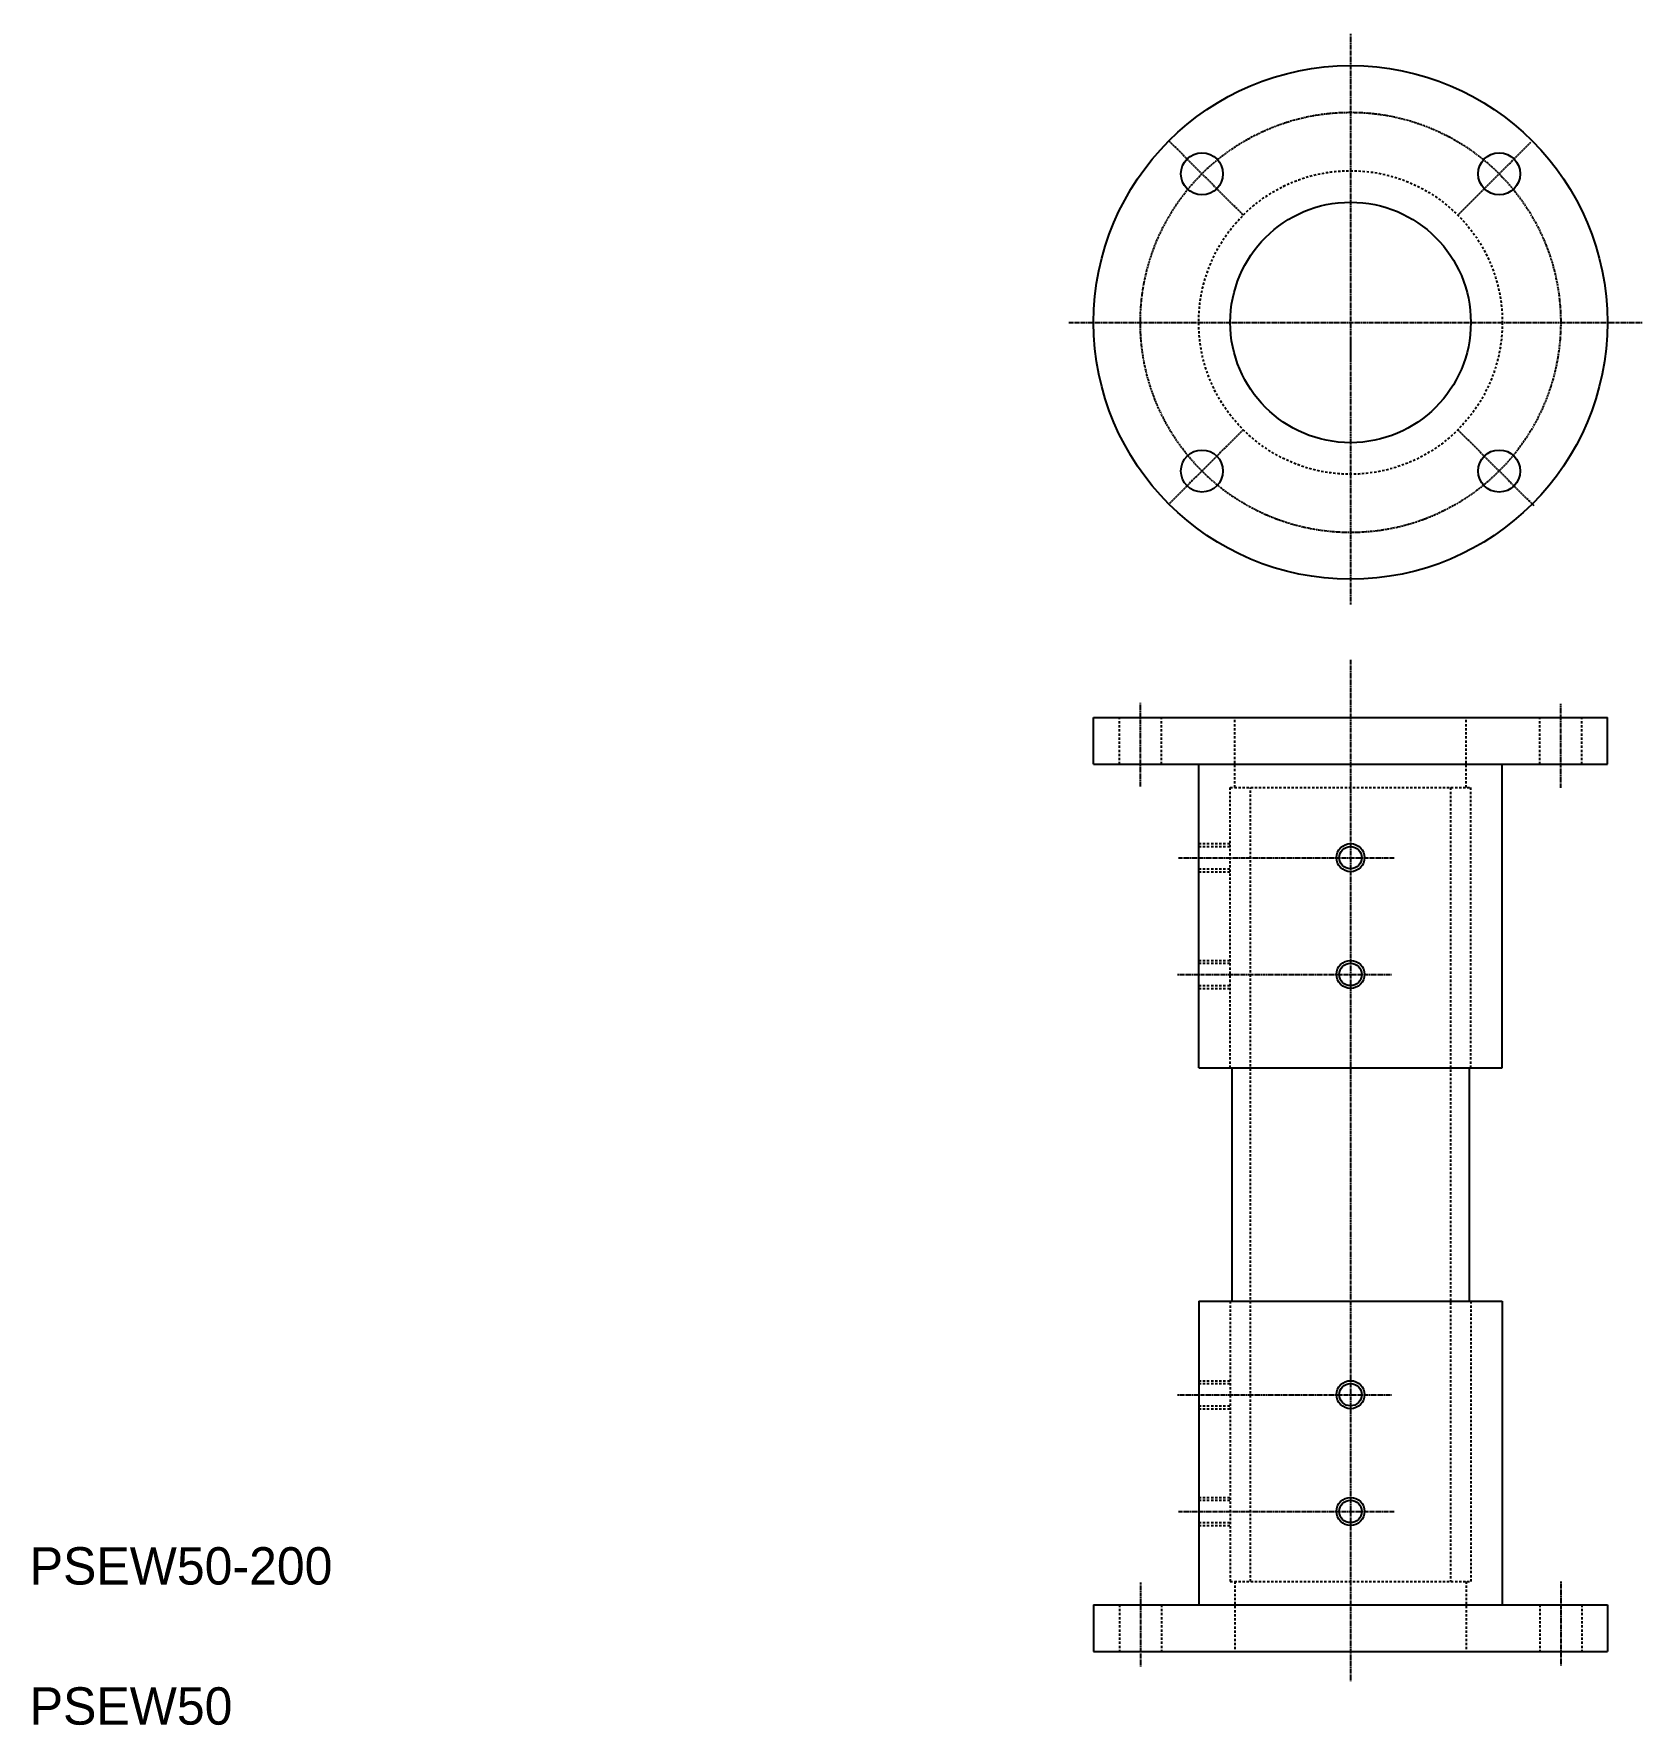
# Model space of a CAD drawing. Extents: x 21 to 365, y 20 to 382.
import ezdxf

# ---------------------------------------------------------------- set-up
doc = ezdxf.new("R2010")
doc.units = 0
doc.header["$LTSCALE"] = 0.25
doc.linetypes.add('CENTER', pattern=[2, 1.25, -0.25, 0.25, -0.25])
doc.linetypes.add('DASHED', pattern=[3.5, 2, -1.5])
doc.layers.get('0').update_dxf_attribs({"linetype": 'CONTINUOUS'})
doc.layers.add('CENTER', color=1, linetype='CENTER')

msp = doc.modelspace()

# ---------------------------------------------------------------- linework, layer by layer
for p, q in [((247.8, 235.66), (357.8, 235.66)), ((247.8, 225.66), (357.8, 225.66)), ((270.3, 160.66), (335.3, 160.66)), ((270.3, 110.66), (335.3, 110.66)), ((328.55, 95.66), (328.55, 95.66)), ((328.55, 80.66), (328.55, 80.66)), ((247.8, 45.66), (357.8, 45.66)), ((247.8, 35.66), (357.8, 35.66))]:
    msp.add_line(p, q)
at = {"color": 7, "linetype": 'CONTINUOUS'}
for p, q in [((247.8, 225.66), (247.8, 235.66)), ((357.8, 225.66), (357.8, 235.66)), ((270.3, 160.66), (270.3, 225.66)), ((335.3, 160.66), (335.3, 225.66)), ((277.4, 160.66), (277.4, 110.66)), ((328.2, 160.66), (328.2, 110.66)), ((270.3, 110.66), (270.3, 45.66)), ((335.3, 110.66), (335.3, 45.66)), ((247.8, 45.66), (247.8, 35.66)), ((357.8, 45.66), (357.8, 35.66))]:
    msp.add_line(p, q, dxfattribs=at)
at = {"color": 3, "linetype": 'DASHED'}
for p, q in [((253.3, 225.66), (253.3, 235.66)), ((262.3, 225.66), (262.3, 235.66)), ((278.05, 220.66), (278.05, 235.66)), ((327.55, 220.66), (327.55, 235.66)), ((343.3, 225.66), (343.3, 235.66)), ((352.3, 225.66), (352.3, 235.66)), ((277.05, 220.66), (328.55, 220.66)), ((277.05, 160.66), (277.05, 220.66)), ((281.4, 50.66), (281.4, 220.66)), ((324.2, 220.66), (324.2, 50.66)), ((328.55, 160.66), (328.55, 220.66)), ((270.3, 208.66), (277.05, 208.66)), ((270.3, 208.06), (277.05, 208.06)), ((270.3, 203.26), (277.05, 203.26)), ((270.3, 202.66), (277.05, 202.66)), ((270.3, 183.66), (277.05, 183.66)), ((270.3, 183.06), (277.05, 183.06)), ((270.3, 178.26), (277.05, 178.26)), ((270.3, 177.66), (277.05, 177.66)), ((277.05, 110.66), (277.05, 50.66)), ((328.55, 110.66), (328.55, 50.66)), ((270.3, 93.66), (277.05, 93.66)), ((270.3, 93.06), (277.05, 93.06)), ((270.3, 88.26), (277.05, 88.26)), ((270.3, 87.66), (277.05, 87.66)), ((270.3, 68.66), (277.05, 68.66)), ((270.3, 68.06), (277.05, 68.06)), ((270.3, 63.26), (277.05, 63.26)), ((270.3, 62.66), (277.05, 62.66)), ((277.05, 50.66), (328.55, 50.66)), ((278.05, 50.66), (278.05, 35.66)), ((327.55, 50.66), (327.55, 35.66)), ((253.3, 45.66), (253.3, 35.66)), ((262.3, 45.66), (262.3, 35.66)), ((343.3, 45.66), (343.3, 35.66)), ((352.3, 45.66), (352.3, 35.66))]:
    msp.add_line(p, q, dxfattribs=at)
for centre, radius in [((302.8, 320.28), 55), ((270.98, 352.1), 4.5), ((334.62, 352.1), 4.5), ((302.8, 320.28), 25.75), ((270.98, 288.46), 4.5), ((334.62, 288.46), 4.5), ((302.8, 205.66), 2.4), ((302.8, 180.66), 2.4), ((302.8, 90.66), 2.4), ((302.8, 65.66), 2.4)]:
    msp.add_circle(centre, radius)
msp.add_circle((302.8, 320.28), 32.5, dxfattribs=at)
at = {"color": 3}
for centre in [(302.8, 205.66), (302.8, 180.66), (302.8, 90.66), (302.8, 65.66)]:
    msp.add_circle(centre, 3, dxfattribs=at)
at = {"layer": 'CENTER', "color": 1, "linetype": 'CENTER'}
for p, q in [((302.8, 382.08), (302.8, 259.85)), ((263.91, 359.17), (279.82, 343.26)), ((341.35, 358.82), (325.78, 343.26)), ((242.51, 320.28), (365.24, 320.28)), ((302.8, 316.28), (302.8, 312.28)), ((279.82, 297.3), (263.91, 281.39)), ((325.78, 297.3), (342.04, 281.04)), ((302.8, 248.06), (302.8, 29.29)), ((257.8, 220.88), (257.8, 238.84)), ((347.8, 220.65), (347.8, 238.61)), ((265.93, 205.66), (312.11, 205.66)), ((265.74, 180.66), (311.65, 180.66)), ((265.74, 90.66), (311.65, 90.66)), ((265.93, 65.66), (312.11, 65.66)), ((257.8, 50.44), (257.8, 32.48)), ((347.8, 50.66), (347.8, 32.7))]:
    msp.add_line(p, q, dxfattribs=at)
msp.add_circle((302.8, 320.28), 45, dxfattribs=at)

# ---------------------------------------------------------------- texts
for s, p in [('PSEW50-200', (20, 50)), ('PSEW50', (20, 20))]:
    msp.add_text(s, height=8).set_placement(p)

doc.saveas('drawing.dxf')
